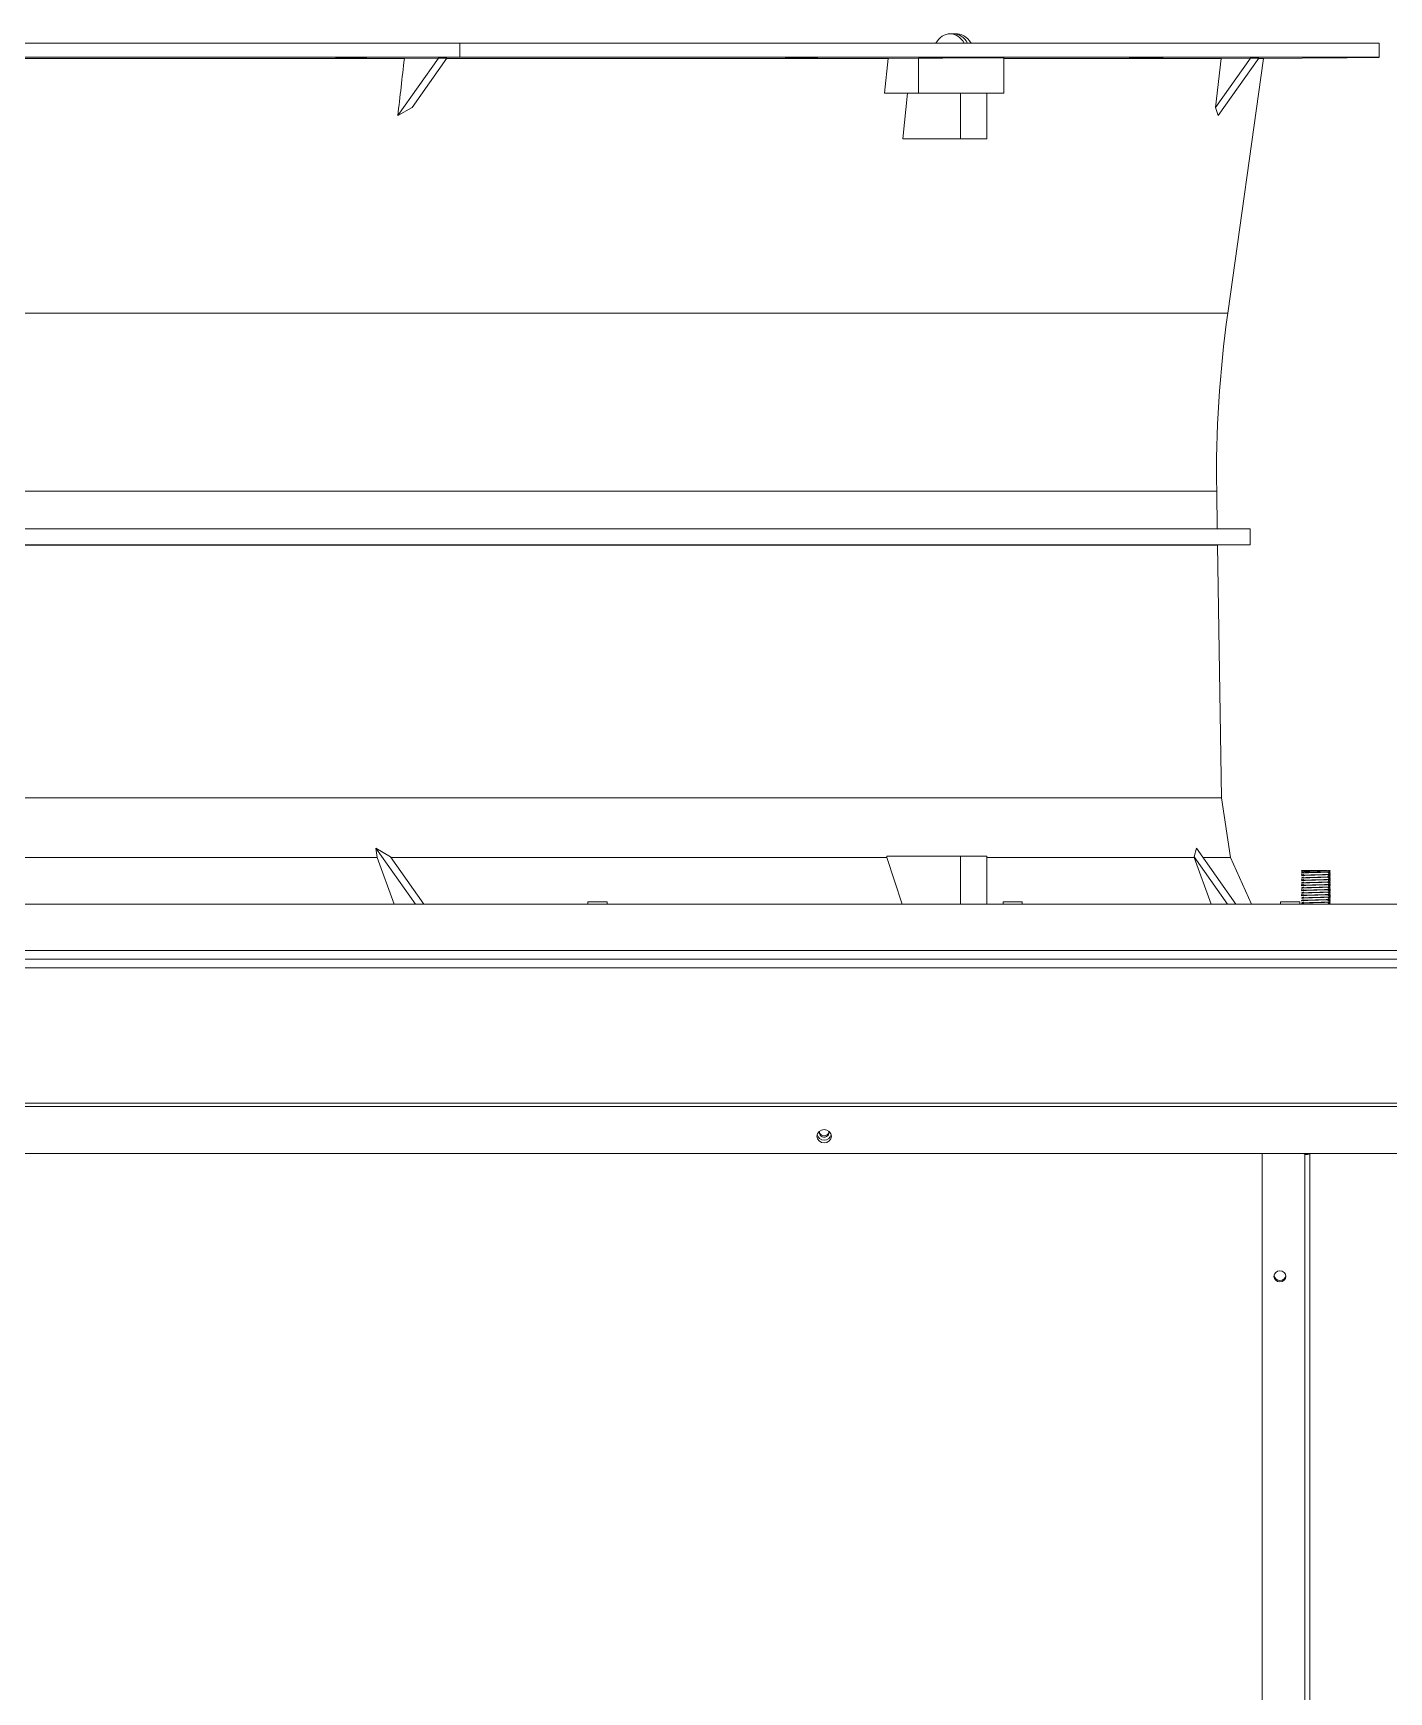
# Model space of a CAD drawing. Header units: millimetres. Extents: x 113490 to 142599, y -20467 to 115.
# Drawn here: x 119415 to 119981, y -6460 to -5766 of the extents above; entities that cross this region are included whole.
import ezdxf

# ---------------------------------------------------------------- set-up
doc = ezdxf.new("R2010")
doc.units = ezdxf.units.MM
doc.layers.add('DV1_0', color=7, linetype='Continuous')

msp = doc.modelspace()

# ---------------------------------------------------------------- linework, layer by layer
at = {"layer": 'DV1_0', "color": 7, "linetype": 'Continuous', "lineweight": 15}
for p, q in [((119799.49, -5766.33), (119798.08, -5766.33)), ((119800.91, -5766.33), (119799.49, -5766.33)), ((119298.77, -5770.18), (119593.11, -5770.18)), ((119593.11, -5776.08), (119298.77, -5776.08)), ((119541.67, -5776.33), (119541.33, -5776.35)), ((119553.89, -5776.35), (119554.22, -5776.33)), ((119593.11, -5770.18), (119977.44, -5770.18)), ((119593.11, -5770.18), (119593.11, -5776.08)), ((119593.11, -5776.08), (119977.44, -5776.08)), ((119731.1, -5776.33), (119730.15, -5776.35)), ((119740.8, -5776.35), (119741.74, -5776.33)), ((119820.49, -5791.18), (119820.49, -5776.35)), ((119877.12, -5776.33), (119875.7, -5776.35)), ((119882.82, -5776.35), (119884.23, -5776.33)), ((119929.09, -5776.68), (119977.44, -5776.26)), ((119939.75, -5770.18), (119939.75, -5770.12)), ((119957.49, -5776.33), (119955.83, -5776.35)), ((119958.32, -5776.35), (119959.99, -5776.33)), ((119977.44, -5770.18), (119977.44, -5776.08)), ((119321.92, -5776.68), (119569.96, -5776.68)), ((119567.21, -5800.53), (119584.19, -5776.53)), ((119584.19, -5776.53), (119569.96, -5776.68)), ((119573.18, -5797.09), (119587.71, -5776.55)), ((119587.71, -5776.55), (119584.19, -5776.53)), ((119587.61, -5776.68), (119772.18, -5776.68)), ((119770.71, -5791.18), (119772.18, -5776.68)), ((119784.91, -5776.53), (119772.18, -5776.68)), ((119820.49, -5776.68), (119911.39, -5776.68)), ((119923.58, -5776.55), (119909.06, -5797.09)), ((119911.39, -5776.68), (119909.06, -5797.09)), ((119927.13, -5776.53), (119910.16, -5800.53)), ((119911.39, -5776.68), (119923.58, -5776.55)), ((119914.13, -5883.15), (119929.09, -5776.68)), ((119927.13, -5776.53), (119923.58, -5776.55)), ((119927.03, -5776.68), (119929.09, -5776.68)), ((119567.21, -5800.53), (119573.18, -5797.09)), ((119770.71, -5791.18), (119784.91, -5791.18)), ((119778.27, -5810.18), (119780.2, -5791.18)), ((119784.91, -5791.18), (119820.49, -5791.18)), ((119802.47, -5810.18), (119802.47, -5791.18)), ((119813.49, -5810.18), (119813.49, -5791.18)), ((119909.06, -5797.09), (119910.16, -5800.53)), ((119778.27, -5810.18), (119802.47, -5810.18)), ((119802.47, -5810.18), (119813.49, -5810.18)), ((119909.73, -5973.22), (119909.5, -5957.48)), ((118968.44, -5973.34), (119923.44, -5973.34)), ((119909.73, -5973.22), (118982.15, -5973.22)), ((119923.44, -5973.34), (119909.73, -5973.22)), ((119923.44, -5980.02), (119923.44, -5973.34)), ((119923.44, -5980.02), (118968.44, -5980.02)), ((119909.84, -5980.14), (118982.04, -5980.14)), ((119909.84, -5980.14), (119923.44, -5980.02)), ((119911.44, -6085.69), (119909.84, -5980.14)), ((118980.44, -6085.69), (119911.44, -6085.69)), ((119915.25, -6110.72), (119911.44, -6085.69)), ((119558.09, -6106.81), (119564.19, -6110.43)), ((119558.09, -6106.81), (119558.58, -6110.72)), ((119574.61, -6130.18), (119558.09, -6106.81)), ((119900.06, -6110.43), (119901.04, -6106.81)), ((119901.04, -6106.81), (119917.56, -6130.18)), ((119333.3, -6110.72), (119558.58, -6110.72)), ((119558.58, -6110.72), (119565.78, -6130.18)), ((119578.15, -6130.18), (119564.19, -6110.43)), ((119564.22, -6110.72), (119771.7, -6110.72)), ((119771.64, -6110.18), (119771.7, -6110.72)), ((119771.64, -6110.18), (119802.47, -6110.18)), ((119771.7, -6110.72), (119778, -6130.18)), ((119802.47, -6110.18), (119813.49, -6110.18)), ((119802.47, -6110.18), (119802.47, -6130.18)), ((119813.49, -6110.18), (119813.49, -6130.18)), ((119813.49, -6110.72), (119900.1, -6110.72)), ((119900.1, -6110.72), (119900.06, -6110.43)), ((119900.06, -6110.43), (119914.03, -6130.18)), ((119907.24, -6130.18), (119900.1, -6110.72)), ((119903.8, -6110.72), (119915.25, -6110.72)), ((119924, -6130.18), (119915.25, -6110.72)), ((119944.94, -6116.17), (119945.35, -6116.4)), ((119955.86, -6116.18), (119944.97, -6116.18)), ((119956.94, -6116.63), (119956.07, -6116.13)), ((119956.37, -6116.18), (119956.89, -6116.18)), ((119956.53, -6116.4), (119956.94, -6116.17)), ((119945.34, -6116.4), (119944.94, -6116.63)), ((119944.94, -6117.16), (119944.94, -6117.21)), ((119944.94, -6117.68), (119944.94, -6117.73)), ((119944.94, -6118.21), (119944.94, -6118.26)), ((119944.94, -6118.73), (119944.94, -6118.78)), ((119945.81, -6118.75), (119944.94, -6119.25)), ((119944.94, -6119.26), (119944.94, -6119.31)), ((119944.94, -6119.78), (119944.94, -6119.83)), ((119944.94, -6120.31), (119944.94, -6120.36)), ((119944.94, -6120.83), (119944.94, -6120.88)), ((119944.94, -6121.36), (119944.94, -6121.41)), ((119944.94, -6121.88), (119944.94, -6121.93)), ((119944.94, -6122.41), (119944.94, -6122.46)), ((119944.94, -6122.93), (119944.94, -6122.98)), ((119945.81, -6122.95), (119944.94, -6123.45)), ((119945.35, -6116.4), (119945.8, -6116.66)), ((119956.07, -6119.29), (119956.94, -6118.79)), ((119956.07, -6120.34), (119956.94, -6119.84)), ((119956.94, -6117.68), (119956.08, -6117.18)), ((119956.94, -6120.83), (119956.08, -6120.33)), ((119956.94, -6121.88), (119956.08, -6121.38)), ((119956.94, -6119.25), (119956.53, -6119.02)), ((119956.53, -6121.65), (119956.94, -6121.42)), ((119956.54, -6122.7), (119956.94, -6122.46)), ((119956.94, -6117.21), (119956.94, -6117.16)), ((119956.94, -6117.73), (119956.94, -6117.68)), ((119956.94, -6118.26), (119956.94, -6118.21)), ((119956.94, -6118.78), (119956.94, -6118.73)), ((119956.94, -6119.31), (119956.94, -6119.26)), ((119956.94, -6119.83), (119956.94, -6119.78)), ((119956.94, -6120.36), (119956.94, -6120.31)), ((119956.94, -6120.88), (119956.94, -6120.83)), ((119956.94, -6121.41), (119956.94, -6121.36)), ((119956.94, -6121.93), (119956.94, -6121.88)), ((119956.94, -6122.46), (119956.94, -6122.41)), ((119956.94, -6122.98), (119956.94, -6122.93)), ((119646.68, -6129.18), (119654.68, -6129.18)), ((119646.68, -6129.18), (119646.68, -6130.18)), ((119654.68, -6130.18), (119654.68, -6129.18)), ((119820.24, -6129.18), (119828.24, -6129.18)), ((119820.24, -6129.18), (119820.24, -6130.18)), ((119828.24, -6130.18), (119828.24, -6129.18)), ((119936.22, -6129.18), (119944.22, -6129.18)), ((119936.22, -6129.18), (119936.22, -6130.18)), ((119944.22, -6130.18), (119944.22, -6129.18)), ((119944.94, -6123.46), (119944.94, -6123.51)), ((119944.94, -6123.98), (119944.94, -6124.03)), ((119945.81, -6124), (119944.94, -6124.5)), ((119944.94, -6124.51), (119944.94, -6124.56)), ((119944.94, -6125.03), (119944.94, -6125.08)), ((119944.94, -6125.56), (119944.94, -6125.61)), ((119944.94, -6126.08), (119944.94, -6126.13)), ((119944.94, -6126.61), (119944.94, -6126.66)), ((119944.94, -6127.13), (119944.94, -6127.18)), ((119945.81, -6127.15), (119944.94, -6127.65)), ((119944.94, -6127.66), (119944.94, -6127.71)), ((119944.94, -6128.18), (119944.94, -6128.23)), ((119945.81, -6128.2), (119944.94, -6128.7)), ((119944.94, -6128.71), (119944.94, -6128.76)), ((119944.94, -6129.23), (119944.94, -6129.28)), ((119944.94, -6129.76), (119944.94, -6129.81)), ((119956.07, -6125.59), (119956.94, -6125.09)), ((119956.07, -6126.64), (119956.94, -6126.14)), ((119956.94, -6126.08), (119956.08, -6125.58)), ((119956.76, -6130.18), (119956.08, -6129.78)), ((119956.94, -6123.45), (119956.53, -6123.22)), ((119956.94, -6128.7), (119956.53, -6128.47)), ((119956.53, -6130.05), (119956.94, -6129.81)), ((119956.54, -6123.75), (119956.94, -6123.52)), ((119956.94, -6124.5), (119956.54, -6124.27)), ((119956.94, -6127.65), (119956.53, -6127.42)), ((119956.54, -6129), (119956.94, -6128.77)), ((119956.94, -6123.51), (119956.94, -6123.46)), ((119956.94, -6124.03), (119956.94, -6123.98)), ((119956.94, -6124.56), (119956.94, -6124.51)), ((119956.94, -6125.08), (119956.94, -6125.03)), ((119956.94, -6125.61), (119956.94, -6125.56)), ((119956.94, -6126.13), (119956.94, -6126.08)), ((119956.94, -6126.66), (119956.94, -6126.61)), ((119956.94, -6127.18), (119956.94, -6127.13)), ((119956.94, -6127.71), (119956.94, -6127.66)), ((119956.94, -6128.23), (119956.94, -6128.18)), ((119956.94, -6128.76), (119956.94, -6128.71)), ((119956.94, -6129.28), (119956.94, -6129.23)), ((119956.94, -6129.81), (119956.94, -6129.76)), ((120948.67, -6130.18), (118954.42, -6130.18)), ((118972.66, -6153.18), (120990.24, -6153.18)), ((118982.45, -6234.47), (120980.45, -6234.47)), ((119928.44, -6234.47), (119928.44, -7263.3)), ((119948.44, -6234.47), (119948.44, -7261.31))]:
    msp.add_line(p, q, dxfattribs=at)
at = {"layer": 'DV1_0', "color": 7, "linetype": 'Continuous', "lineweight": 20}
for p, q in [((119784.91, -5791.18), (119784.91, -5776.53)), ((119914.13, -5883.15), (118977.75, -5883.15)), ((118982.38, -5957.48), (119909.5, -5957.48)), ((118944.42, -6149.58), (120958.67, -6149.58)), ((118976.26, -6156.78), (120986.64, -6156.78)), ((118982.45, -6213.46), (120980.45, -6213.46)), ((118982.45, -6214.85), (120980.45, -6214.85)), ((119946.34, -6234.76), (119946.34, -7262.13))]:
    msp.add_line(p, q, dxfattribs=at)
at = {"layer": 'DV1_0', "color": 7, "linetype": 'Continuous', "lineweight": 15}
for centre, radius, start, end in [((119547.27, -5450.28), 326.14, 268.93556, 271.16279), ((119548.29, -6106.19), 329.92, 88.94811, 91.14977), ((119734.58, -5641.34), 135.15, 267.66672, 272.63731), ((119737.32, -5913.08), 136.89, 87.69725, 92.60468), ((119878.47, -5911.43), 135.15, 88.1579, 92.37948), ((119881.46, -5639.93), 136.48, 268.17553, 272.35609), ((119956.85, -6102.48), 326.14, 89.74097, 91.08475), ((119956.85, -6102.48), 326.14, 89.74097, 91.08475), ((120391.09, -5950.18), 481.65, 172, 180.86868)]:
    msp.add_arc(centre, radius, start, end, dxfattribs=at)
for centre, major_axis, ratio, start_param, end_param in [((119798.08, -5777.33), (0, -11), 0.707107, 2.278381, 4.004805), ((119799.49, -5777.33), (0, -11), 0.707107, 2.278381, 3.141593), ((119800.91, -5777.33), (0, -11), 0.707107, 2.278381, 3.232595), ((92233.2, 500.62), (-3207.26, -49935.03), 0.555502, 1.480017, 1.480498), ((119745.44, -6226.07), (-3, 0), 0.922201, 0.211235, 2.930358), ((119745.44, -6225.74), (-2, 0), 0.922201, 0, 3.503255), ((119745.44, -6225.74), (-2, 0), 0.922201, 5.95046, 6.283185), ((119745.44, -6225.2), (-2, 0), 0.922201, 0.147299, 2.994293), ((119947.08, -6233.45), (-1.6, 0), 0.922201, 0.763465, 1.090093), ((119935.94, -6285.24), (-2.5, 0), 0.922201, 0.126135, 3.015458)]:
    msp.add_ellipse(centre, major_axis=major_axis, ratio=ratio, start_param=start_param, end_param=end_param, dxfattribs=at)
for centre, major_axis in [((119745.44, -6227.23), (-3, 0)), ((119935.94, -6285.82), (-2.5, 0))]:
    msp.add_ellipse(centre, major_axis=major_axis, ratio=0.922201, dxfattribs=at)
for points, knots in [([(119784.91, -5776.53), (119785, -5776.52), (119785.19, -5776.52), (119785.49, -5776.52), (119785.79, -5776.52), (119786.1, -5776.51), (119786.57, -5776.51), (119787.21, -5776.5), (119788.04, -5776.49), (119788.91, -5776.48), (119790.1, -5776.47), (119791.65, -5776.46), (119793.58, -5776.44), (119795.57, -5776.43), (119797.6, -5776.41), (119799.64, -5776.4), (119801.68, -5776.39), (119803.71, -5776.38), (119805.69, -5776.37), (119807.61, -5776.36), (119809.46, -5776.36), (119811.21, -5776.35), (119812.85, -5776.35), (119814.37, -5776.35), (119815.74, -5776.35), (119816.96, -5776.35), (119818.02, -5776.36), (119818.9, -5776.36), (119819.59, -5776.37), (119820.1, -5776.38), (119820.41, -5776.39), (119820.49, -5776.4), (119820.49, -5776.4), (119820.49, -5776.4)], [0, 0, 0, 0, 0.0061237, 0.0122514, 0.0183854, 0.0245277, 0.0306808, 0.046145, 0.0616646, 0.0772655, 0.0929081, 0.1242232, 0.1555386, 0.1868542, 0.2181698, 0.2494857, 0.2808011, 0.3121159, 0.3434302, 0.3747442, 0.406058, 0.4373719, 0.468686, 0.5000004, 0.5313148, 0.5626289, 0.5939428, 0.6252566, 0.6565706, 0.6878849, 0.7191997, 0.7505151, 0.7527107, 0.7527107, 0.7527107, 0.7527107]), ([(119957.49, -5776.33), (119957.55, -5776.33), (119957.65, -5776.33), (119957.85, -5776.33), (119958.22, -5776.33), (119958.95, -5776.32), (119959.99, -5776.31), (119961.2, -5776.3), (119962.32, -5776.29), (119963.3, -5776.29), (119964.1, -5776.28), (119964.69, -5776.28), (119965.06, -5776.28), (119965.14, -5776.28), (119965.14, -5776.28)], [0, 0, 0, 0, 0.0077647, 0.0155349, 0.0310907, 0.0622597, 0.1247462, 0.1872904, 0.2498332, 0.3123764, 0.37492, 0.4374608, 0.5, 0.5625393, 0.5625393, 0.5625393, 0.5625393]), ([(119965.02, -5776.28), (119964.94, -5776.28), (119964.69, -5776.29), (119964.1, -5776.29), (119963.29, -5776.3), (119962.32, -5776.31), (119961.39, -5776.32), (119960.7, -5776.33), (119960.36, -5776.33), (119960.15, -5776.33), (119960.05, -5776.33), (119959.99, -5776.33)], [0.6250801, 0.6250801, 0.6250801, 0.6250801, 0.6876236, 0.7501669, 0.8127097, 0.8752538, 0.9377403, 0.9689094, 0.9844651, 0.9906818, 1, 1, 1, 1]), ([(119959.99, -5776.33), (119960.04, -5776.33), (119960.14, -5776.33), (119960.35, -5776.33), (119960.7, -5776.33), (119961.39, -5776.32), (119962.32, -5776.31), (119963.29, -5776.3), (119964.1, -5776.29), (119964.69, -5776.29), (119965.06, -5776.28), (119965.14, -5776.28), (119965.14, -5776.28)], [0, 0, 0, 0, 0.0077647, 0.0155349, 0.0310907, 0.0622597, 0.1247462, 0.1872904, 0.2498332, 0.3123764, 0.37492, 0.4374608, 0.4374608, 0.4374608, 0.4374608]), ([(119946.34, -6234.76), (119946.48, -6234.79), (119946.61, -6234.8), (119946.88, -6234.83), (119947.01, -6234.83), (119947.27, -6234.82), (119947.39, -6234.8), (119947.62, -6234.75), (119947.73, -6234.72), (119947.97, -6234.63), (119948.09, -6234.56), (119948.19, -6234.48)], [0, 0, 0, 0, 0.125, 0.125, 0.25, 0.25, 0.375, 0.375, 0.5, 0.5, 0.6837633, 0.6837633, 0.6837633, 0.6837633])]:
    msp.add_open_spline(points, degree=3, knots=knots, dxfattribs=at)
for points, weights, knots in [([(119945.82, -6116.65), (119945.98, -6116.57), (119947.82, -6116.5), (119950.17, -6116.42), (119952.91, -6116.33), (119955.16, -6116.26), (119955.86, -6116.18)], [0.957613226269, 0.89241808821, 1, 0.866025403784, 1, 0.886847543423, 0.964828014894], [0.98811915, 0.98811915, 0.98811915, 0.99172257, 0.99172257, 0.99621, 0.99621, 1, 1, 1]), ([(119944.95, -6117.22), (119944.78, -6117.13), (119947.29, -6117.05), (119950.04, -6116.97), (119953.24, -6116.88), (119956.44, -6116.79), (119956.89, -6116.7), (119956.92, -6116.7), (119956.93, -6116.69)], [0.981023741871, 0.876301769547, 1, 0.866025403784, 1, 0.866025403784, 1, 0.991068440336, 0.983327744616], [0.97307593, 0.97307593, 0.97307593, 0.97727273, 0.97727273, 0.98181818, 0.98181818, 0.98636364, 0.98636364, 0.98666666, 0.98666666, 0.98666666]), ([(119944.96, -6118.27), (119944.72, -6118.19), (119947.29, -6118.1), (119950.04, -6118.02), (119953.24, -6117.93), (119956.44, -6117.84), (119956.89, -6117.75), (119956.92, -6117.75), (119956.93, -6117.74)], [0.985354788078, 0.873799063844, 1, 0.866025403784, 1, 0.866025403784, 1, 0.989077344865, 0.979935689988], [0.94571829, 0.94571829, 0.94571829, 0.95, 0.95, 0.95454545, 0.95454545, 0.95909091, 0.95909091, 0.95946149, 0.95946149, 0.95946149]), ([(119944.94, -6119.25), (119945.04, -6119.18), (119947.29, -6119.1), (119950.04, -6119.02), (119953.24, -6118.93), (119956.44, -6118.84), (119956.89, -6118.75), (119956.96, -6118.74), (119956.93, -6118.72)], [0.96362077099, 0.887731890844, 1, 0.866025403784, 1, 0.866025403784, 1, 0.975275627341, 0.959676784755], [0.92228585, 0.92228585, 0.92228585, 0.92599862, 0.92599862, 0.93042923, 0.93042923, 0.93485985, 0.93485985, 0.9356775, 0.9356775, 0.9356775]), ([(119944.95, -6120.37), (119944.76, -6120.29), (119947.29, -6120.2), (119950.04, -6120.12), (119953.24, -6120.03), (119956.44, -6119.94), (119956.89, -6119.85), (119956.92, -6119.85), (119956.93, -6119.84)], [0.982557147763, 0.875403253317, 1, 0.866025403784, 1, 0.866025403784, 1, 0.988539118275, 0.979039083063], [0.89122726, 0.89122726, 0.89122726, 0.89545455, 0.89545455, 0.9, 0.9, 0.90454545, 0.90454545, 0.9049343, 0.9049343, 0.9049343]), ([(119944.95, -6121.42), (119944.81, -6121.33), (119947.29, -6121.25), (119950.04, -6121.17), (119953.24, -6121.08), (119956.17, -6121), (119956.82, -6120.92)], [0.978800419938, 0.877630434709, 1, 0.866025403784, 1, 0.875816503798, 0.981848901722], [0.8640301, 0.8640301, 0.8640301, 0.86818182, 0.86818182, 0.87272727, 0.87272727, 0.87694054, 0.87694054, 0.87694054]), ([(119944.94, -6122.47), (119944.83, -6122.38), (119947.29, -6122.3), (119950.04, -6122.22), (119953.24, -6122.13), (119956.44, -6122.04), (119956.89, -6121.95), (119956.91, -6121.95), (119956.92, -6121.95)], [0.977730064121, 0.878281583922, 1, 0.866025403784, 1, 0.866025403784, 1, 0.992190992635, 0.985292316001], [0.83677946, 0.83677946, 0.83677946, 0.84090909, 0.84090909, 0.84545455, 0.84545455, 0.85, 0.85, 0.85026494, 0.85026494, 0.85026494]), ([(119944.94, -6123.45), (119945.04, -6123.38), (119947.29, -6123.3), (119950.04, -6123.22), (119953.24, -6123.13), (119956.44, -6123.04), (119956.89, -6122.95), (119956.96, -6122.94), (119956.93, -6122.92)], [0.963528278106, 0.887800358436, 1, 0.866025403784, 1, 0.866025403784, 1, 0.975170849879, 0.95954473844], [0.81595334, 0.81595334, 0.81595334, 0.81966385, 0.81966385, 0.82409446, 0.82409446, 0.82852508, 0.82852508, 0.82934619, 0.82934619, 0.82934619]), ([(119944.95, -6123.52), (119944.81, -6123.43), (119947.29, -6123.35), (119950.04, -6123.27), (119953.24, -6123.18), (119956.12, -6123.1), (119956.8, -6123.02)], [0.978572191392, 0.877768633389, 1, 0.866025403784, 1, 0.877814471071, 0.978496618573], [0.80948933, 0.80948933, 0.80948933, 0.81363636, 0.81363636, 0.81818182, 0.81818182, 0.8223273, 0.8223273, 0.8223273]), ([(119944.95, -6117.15), (119945.13, -6117.07), (119947.29, -6117), (119950.04, -6116.92), (119953.24, -6116.83), (119956.44, -6116.74), (119956.89, -6116.65), (119956.95, -6116.64), (119956.94, -6116.63)], [0.95873324843, 0.891504269997, 1, 0.866025403784, 1, 0.866025403784, 1, 0.978064350666, 0.963311745362], [0.97557799, 0.97557799, 0.97557799, 0.979166, 0.979166, 0.98359662, 0.98359662, 0.98802723, 0.98802723, 0.98875266, 0.98875266, 0.98875266]), ([(119944.95, -6118.2), (119945.09, -6118.12), (119947.29, -6118.05), (119950.04, -6117.97), (119953.24, -6117.88), (119956.44, -6117.79), (119956.89, -6117.7), (119956.96, -6117.69), (119956.93, -6117.68)], [0.960741831869, 0.88991398386, 1, 0.866025403784, 1, 0.866025403784, 1, 0.975613279452, 0.96010454258], [0.9489417, 0.9489417, 0.9489417, 0.95258231, 0.95258231, 0.95701293, 0.95701293, 0.96144354, 0.96144354, 0.96225002, 0.96225002, 0.96225002]), ([(119944.95, -6120.3), (119945.09, -6120.22), (119947.29, -6120.15), (119950.04, -6120.07), (119953.24, -6119.98), (119956.44, -6119.89), (119956.89, -6119.8), (119956.95, -6119.79), (119956.94, -6119.78)], [0.96099101927, 0.889720763997, 1, 0.866025403784, 1, 0.866025403784, 1, 0.978249308897, 0.963561039728], [0.89576793, 0.89576793, 0.89576793, 0.89941493, 0.89941493, 0.90384554, 0.90384554, 0.90827616, 0.90827616, 0.90899546, 0.90899546, 0.90899546]), ([(119944.95, -6121.35), (119945.12, -6121.27), (119947.29, -6121.2), (119950.04, -6121.12), (119953.24, -6121.03), (119956.44, -6120.94), (119956.89, -6120.85), (119956.95, -6120.84), (119956.94, -6120.83)], [0.958902389777, 0.891368011472, 1, 0.866025403784, 1, 0.866025403784, 1, 0.97862403212, 0.96406923804], [0.86923871, 0.86923871, 0.86923871, 0.87283123, 0.87283123, 0.87726185, 0.87726185, 0.88169246, 0.88169246, 0.88239938, 0.88239938, 0.88239938]), ([(119944.95, -6122.4), (119945.11, -6122.32), (119947.29, -6122.25), (119950.04, -6122.17), (119953.24, -6122.08), (119956.44, -6121.99), (119956.89, -6121.9), (119956.96, -6121.89), (119956.93, -6121.88)], [0.959674420954, 0.890751649813, 1, 0.866025403784, 1, 0.866025403784, 1, 0.976071131861, 0.960690014513], [0.84263464, 0.84263464, 0.84263464, 0.84624754, 0.84624754, 0.85067816, 0.85067816, 0.85510877, 0.85510877, 0.85590011, 0.85590011, 0.85590011]), ([(119944.96, -6119.3), (119945.16, -6119.22), (119947.29, -6119.15), (119950.04, -6119.07), (119953.24, -6118.98), (119956.44, -6118.89), (119956.89, -6118.8), (119956.92, -6118.8), (119956.93, -6118.79)], [0.956649794821, 0.893220931506, 1, 0.866025403784, 1, 0.866025403784, 1, 0.988298780898, 0.978641509415], [0.9191045, 0.9191045, 0.9191045, 0.92272727, 0.92272727, 0.92727273, 0.92727273, 0.93181818, 0.93181818, 0.93221518, 0.93221518, 0.93221518]), ([(119944.95, -6124.57), (119944.76, -6124.49), (119947.29, -6124.4), (119950.04, -6124.32), (119953.24, -6124.23), (119956.44, -6124.14), (119956.89, -6124.05), (119956.92, -6124.05), (119956.93, -6124.04)], [0.982388332566, 0.875501484802, 1, 0.866025403784, 1, 0.866025403784, 1, 0.990550869517, 0.982434619586], [0.78213968, 0.78213968, 0.78213968, 0.78636364, 0.78636364, 0.79090909, 0.79090909, 0.79545455, 0.79545455, 0.79577513, 0.79577513, 0.79577513]), ([(119944.96, -6125.62), (119944.72, -6125.54), (119947.29, -6125.45), (119950.04, -6125.37), (119953.24, -6125.28), (119956.44, -6125.19), (119956.89, -6125.1), (119956.92, -6125.1), (119956.93, -6125.09)], [0.985845813825, 0.873521968, 1, 0.866025403784, 1, 0.866025403784, 1, 0.988645200648, 0.979215116459], [0.7547998, 0.7547998, 0.7547998, 0.75909091, 0.75909091, 0.76363636, 0.76363636, 0.76818182, 0.76818182, 0.76856706, 0.76856706, 0.76856706]), ([(119944.95, -6126.67), (119944.73, -6126.59), (119947.29, -6126.5), (119950.04, -6126.42), (119953.24, -6126.33), (119956.44, -6126.24), (119956.89, -6126.15), (119956.92, -6126.15), (119956.93, -6126.14)], [0.985117216521, 0.873933596837, 1, 0.866025403784, 1, 0.866025403784, 1, 0.988269322338, 0.978592896785], [0.72754103, 0.72754103, 0.72754103, 0.73181818, 0.73181818, 0.73636364, 0.73636364, 0.74090909, 0.74090909, 0.74130709, 0.74130709, 0.74130709]), ([(119944.94, -6127.65), (119945.05, -6127.58), (119947.29, -6127.5), (119950.04, -6127.42), (119953.24, -6127.33), (119956.44, -6127.24), (119956.89, -6127.15), (119956.96, -6127.14), (119956.93, -6127.12)], [0.962997850216, 0.888195026032, 1, 0.866025403784, 1, 0.866025403784, 1, 0.975305323306, 0.959714268854], [0.70963163, 0.70963163, 0.70963163, 0.71332908, 0.71332908, 0.71775969, 0.71775969, 0.72219031, 0.72219031, 0.72300698, 0.72300698, 0.72300698]), ([(119944.95, -6127.72), (119944.77, -6127.63), (119947.29, -6127.55), (119950.04, -6127.47), (119953.24, -6127.38), (119956.44, -6127.29), (119956.89, -6127.2), (119956.92, -6127.2), (119956.93, -6127.19)], [0.981502317943, 0.876019821938, 1, 0.866025403784, 1, 0.866025403784, 1, 0.988808324, 0.979486459371], [0.70033909, 0.70033909, 0.70033909, 0.70454545, 0.70454545, 0.70909091, 0.70909091, 0.71363636, 0.71363636, 0.71401607, 0.71401607, 0.71401607]), ([(119944.94, -6128.7), (119945.06, -6128.63), (119947.29, -6128.55), (119950.04, -6128.47), (119953.24, -6128.38), (119956.44, -6128.29), (119956.89, -6128.2), (119956.96, -6128.19), (119956.93, -6128.18)], [0.962723643701, 0.888400419771, 1, 0.866025403784, 1, 0.866025403784, 1, 0.976336559165, 0.961032291606], [0.68305473, 0.68305473, 0.68305473, 0.68674539, 0.68674539, 0.691176, 0.691176, 0.69560662, 0.69560662, 0.69638918, 0.69638918, 0.69638918]), ([(119944.94, -6128.77), (119944.82, -6128.68), (119947.29, -6128.6), (119950.04, -6128.52), (119953.24, -6128.43), (119956.15, -6128.35), (119956.81, -6128.27)], [0.97816099858, 0.878018498477, 1, 0.866025403784, 1, 0.876523023234, 0.980649849308], [0.67313417, 0.67313417, 0.67313417, 0.67727273, 0.67727273, 0.68181818, 0.68181818, 0.68600748, 0.68600748, 0.68600748]), ([(119944.94, -6129.82), (119944.83, -6129.73), (119947.29, -6129.65), (119950.04, -6129.57), (119953.24, -6129.48), (119956.44, -6129.39), (119956.89, -6129.3), (119956.91, -6129.3), (119956.92, -6129.3)], [0.97773669785, 0.878277524449, 1, 0.866025403784, 1, 0.866025403784, 1, 0.99238405023, 0.985633976418], [0.64587023, 0.64587023, 0.64587023, 0.65, 0.65, 0.65454545, 0.65454545, 0.65909091, 0.65909091, 0.6593493, 0.6593493, 0.6593493]), ([(119944.95, -6124.5), (119945.07, -6124.43), (119947.29, -6124.35), (119950.04, -6124.27), (119953.24, -6124.18), (119956.44, -6124.09), (119956.89, -6124), (119956.96, -6123.99), (119956.93, -6123.98)], [0.961899223726, 0.889023725439, 1, 0.866025403784, 1, 0.866025403784, 1, 0.977330969723, 0.962333318173], [0.78941011, 0.78941011, 0.78941011, 0.79308016, 0.79308016, 0.79751077, 0.79751077, 0.80194139, 0.80194139, 0.80269106, 0.80269106, 0.80269106]), ([(119944.95, -6125.55), (119945.12, -6125.47), (119947.29, -6125.4), (119950.04, -6125.32), (119953.24, -6125.23), (119956.44, -6125.14), (119956.89, -6125.05), (119956.95, -6125.04), (119956.94, -6125.03)], [0.959041288237, 0.891256448794, 1, 0.866025403784, 1, 0.866025403784, 1, 0.978974024204, 0.964547682528], [0.76290025, 0.76290025, 0.76290025, 0.76649646, 0.76649646, 0.77092708, 0.77092708, 0.77535769, 0.77535769, 0.77605304, 0.77605304, 0.77605304]), ([(119944.95, -6126.6), (119945.12, -6126.52), (119947.29, -6126.45), (119950.04, -6126.37), (119953.24, -6126.28), (119956.44, -6126.19), (119956.89, -6126.1), (119956.96, -6126.09), (119956.93, -6126.08)], [0.959006089549, 0.891284692021, 1, 0.866025403784, 1, 0.866025403784, 1, 0.976699918642, 0.961504266133], [0.73631749, 0.73631749, 0.73631749, 0.73991277, 0.73991277, 0.74434339, 0.74434339, 0.748774, 0.748774, 0.74954455, 0.74954455, 0.74954455]), ([(119944.95, -6129.75), (119945.11, -6129.67), (119947.29, -6129.6), (119950.04, -6129.52), (119953.24, -6129.43), (119956.44, -6129.34), (119956.89, -6129.25), (119956.95, -6129.24), (119956.94, -6129.23)], [0.959478114394, 0.890907518402, 1, 0.866025403784, 1, 0.866025403784, 1, 0.979048937164, 0.964650564858], [0.65655394, 0.65655394, 0.65655394, 0.66016169, 0.66016169, 0.66459231, 0.66459231, 0.66902293, 0.66902293, 0.66971579, 0.66971579, 0.66971579])]:
    msp.add_rational_spline(points, weights, degree=2, knots=knots, dxfattribs=at)
for points in [[(119945.82, -6116.65), (119945.53, -6116.82), (119945.24, -6116.98), (119944.95, -6117.15)], [(119945.81, -6117.7), (119945.52, -6117.87), (119945.24, -6118.03), (119944.95, -6118.2)], [(119945.81, -6119.8), (119945.52, -6119.97), (119945.23, -6120.14), (119944.95, -6120.3)], [(119945.82, -6120.85), (119945.53, -6121.02), (119945.24, -6121.18), (119944.95, -6121.35)], [(119945.82, -6121.9), (119945.53, -6122.07), (119945.24, -6122.23), (119944.95, -6122.4)], [(119956.06, -6117.19), (119956.35, -6117.03), (119956.64, -6116.86), (119956.93, -6116.69)], [(119956.06, -6122.45), (119956.35, -6122.28), (119956.64, -6122.11), (119956.93, -6121.94)], [(119956.06, -6123.5), (119956.35, -6123.33), (119956.64, -6123.16), (119956.93, -6122.99)], [(119956.07, -6118.24), (119956.36, -6118.07), (119956.65, -6117.91), (119956.93, -6117.74)], [(119956.07, -6121.39), (119956.35, -6121.23), (119956.64, -6121.06), (119956.93, -6120.89)], [(119956.93, -6118.73), (119956.65, -6118.56), (119956.36, -6118.4), (119956.08, -6118.23)], [(119956.93, -6119.77), (119956.65, -6119.61), (119956.36, -6119.45), (119956.08, -6119.28)], [(119956.93, -6122.93), (119956.65, -6122.76), (119956.36, -6122.6), (119956.08, -6122.43)], [(119956.53, -6118.5), (119956.67, -6118.42), (119956.8, -6118.35), (119956.93, -6118.27)], [(119956.53, -6119.55), (119956.67, -6119.47), (119956.8, -6119.4), (119956.93, -6119.32)], [(119956.93, -6122.4), (119956.8, -6122.32), (119956.67, -6122.25), (119956.53, -6122.17)], [(119956.54, -6117.45), (119956.67, -6117.37), (119956.8, -6117.29), (119956.93, -6117.22)], [(119956.93, -6118.2), (119956.8, -6118.12), (119956.67, -6118.05), (119956.54, -6117.97)], [(119956.93, -6120.3), (119956.8, -6120.23), (119956.67, -6120.15), (119956.54, -6120.07)], [(119956.53, -6120.6), (119956.67, -6120.52), (119956.8, -6120.44), (119956.93, -6120.37)], [(119956.93, -6121.35), (119956.8, -6121.27), (119956.67, -6121.2), (119956.54, -6121.12)], [(119945.82, -6125.05), (119945.53, -6125.22), (119945.24, -6125.38), (119944.95, -6125.55)], [(119945.82, -6126.1), (119945.53, -6126.27), (119945.24, -6126.43), (119944.95, -6126.6)], [(119945.82, -6129.25), (119945.53, -6129.42), (119945.24, -6129.58), (119944.95, -6129.75)], [(119956.06, -6124.54), (119956.35, -6124.38), (119956.64, -6124.21), (119956.93, -6124.04)], [(119956.06, -6128.74), (119956.35, -6128.58), (119956.64, -6128.41), (119956.93, -6128.24)], [(119956.06, -6129.8), (119956.35, -6129.63), (119956.64, -6129.46), (119956.93, -6129.3)], [(119956.07, -6127.69), (119956.36, -6127.52), (119956.65, -6127.36), (119956.94, -6127.19)], [(119956.93, -6123.97), (119956.65, -6123.81), (119956.36, -6123.65), (119956.08, -6123.48)], [(119956.93, -6125.03), (119956.65, -6124.86), (119956.37, -6124.7), (119956.08, -6124.53)], [(119956.93, -6127.13), (119956.65, -6126.96), (119956.37, -6126.8), (119956.08, -6126.63)], [(119956.93, -6128.17), (119956.65, -6128.01), (119956.36, -6127.85), (119956.08, -6127.68)], [(119956.93, -6129.23), (119956.65, -6129.06), (119956.36, -6128.9), (119956.08, -6128.73)], [(119956.53, -6125.85), (119956.66, -6125.77), (119956.8, -6125.7), (119956.93, -6125.62)], [(119956.53, -6126.9), (119956.67, -6126.82), (119956.8, -6126.75), (119956.93, -6126.67)], [(119956.93, -6129.75), (119956.8, -6129.67), (119956.67, -6129.6), (119956.53, -6129.52)], [(119956.54, -6124.8), (119956.67, -6124.72), (119956.8, -6124.64), (119956.93, -6124.57)], [(119956.93, -6125.55), (119956.8, -6125.47), (119956.67, -6125.4), (119956.54, -6125.32)], [(119956.93, -6126.6), (119956.8, -6126.52), (119956.67, -6126.45), (119956.54, -6126.37)], [(119956.54, -6127.95), (119956.67, -6127.87), (119956.8, -6127.79), (119956.93, -6127.72)]]:
    msp.add_open_spline(points, degree=3, dxfattribs=at)

doc.saveas('drawing.dxf')
